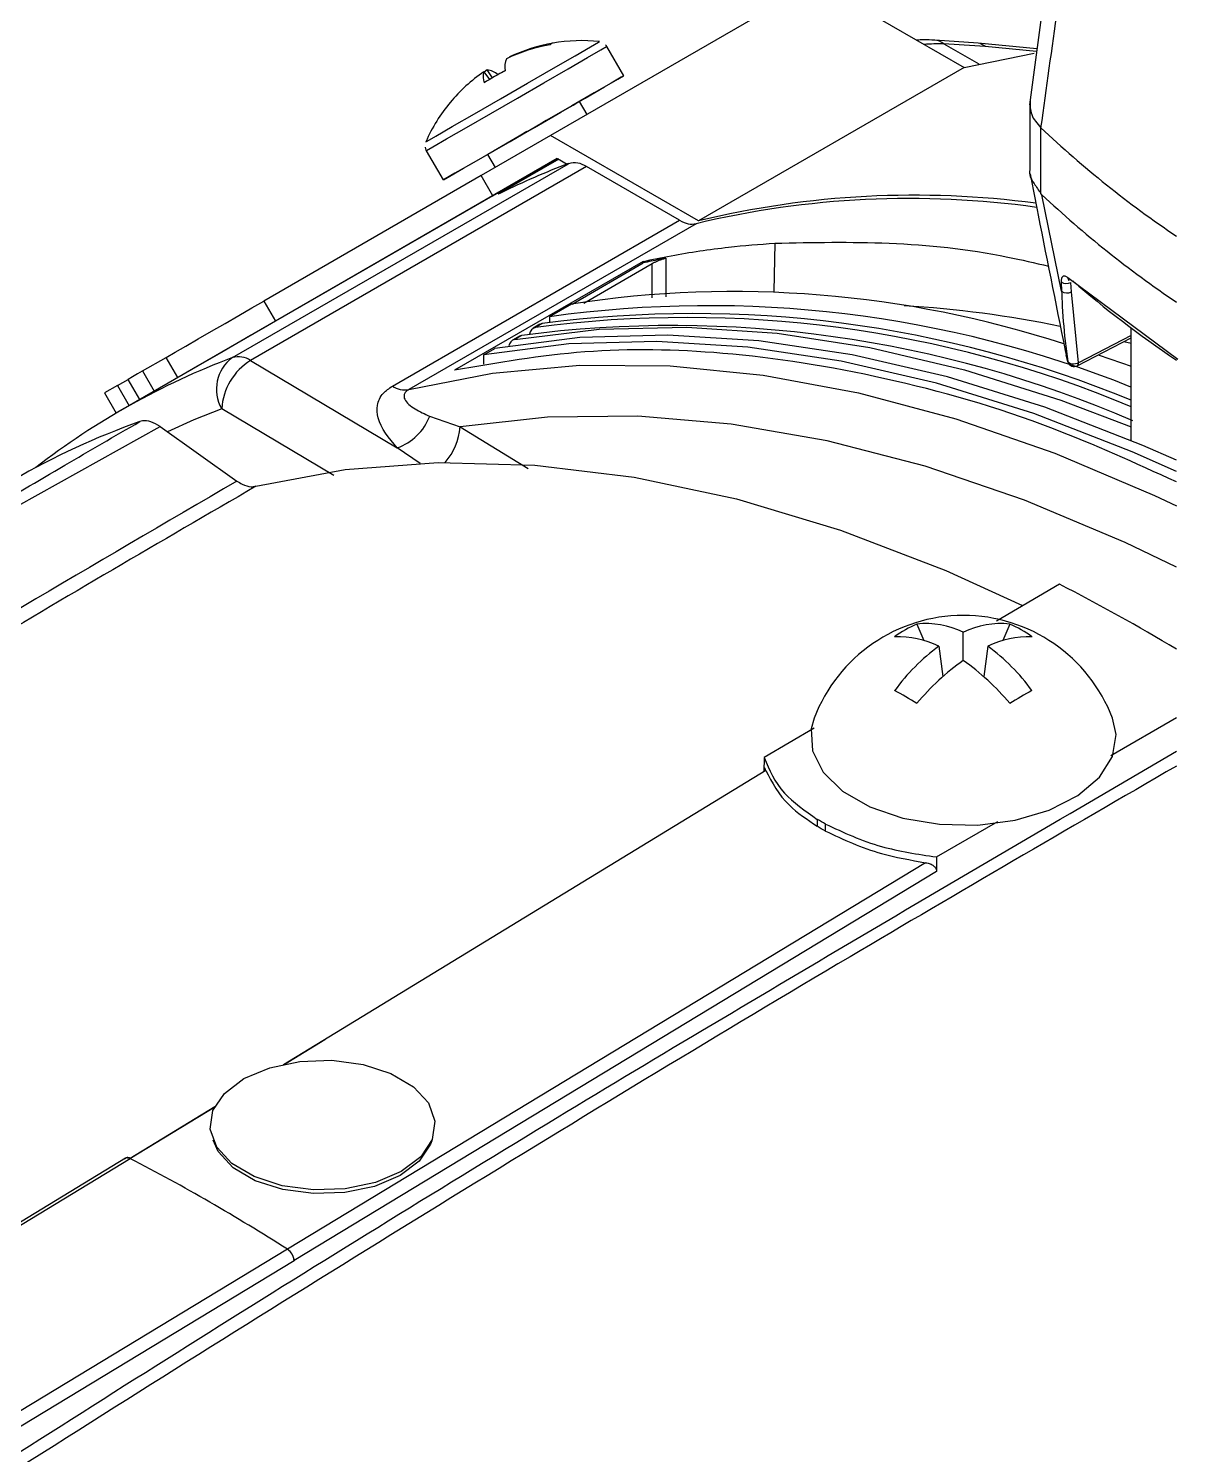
# Model space of a CAD drawing. Extents: x 17.3 to 113.1, y 4.8 to 84.5.
# Drawn here: x 24.846 to 26.62, y 12.55 to 14.753 of the extents above; entities that cross this region are included whole.
import ezdxf

# ---------------------------------------------------------------- set-up
doc = ezdxf.new("R2010")
doc.units = 0
doc.header["$MEASUREMENT"] = 0
doc.layers.add('OBJECT', color=7, linetype='CONTINUOUS')

msp = doc.modelspace()

# ---------------------------------------------------------------- linework, layer by layer
at = {"layer": 'OBJECT'}
for p, q in [((26.4365, 14.9601), (26.3924, 14.6352)), ((26.063, 14.8247), (25.6528, 14.588)), ((26.063, 14.8247), (26.2915, 14.6928)), ((25.7657, 14.6801), (25.7395, 14.7254)), ((26.3134, 14.7305), (26.2465, 14.7349)), ((26.2604, 14.7297), (26.3146, 14.6984)), ((26.4041, 14.7216), (26.3133, 14.7304)), ((26.4036, 14.7176), (26.3242, 14.7252)), ((25.5895, 14.7093), (25.5897, 14.7089)), ((26.2915, 14.6928), (26.3999, 14.7152)), ((25.5496, 14.6863), (25.5582, 14.6744)), ((25.5546, 14.6892), (25.5499, 14.6859)), ((25.5628, 14.6771), (25.5546, 14.6892)), ((26.2915, 14.6928), (25.8814, 14.456)), ((25.709, 14.6204), (25.6973, 14.6406)), ((26.3929, 14.6361), (26.3929, 14.5356)), ((25.6457, 14.6108), (25.6364, 14.6054)), ((25.6528, 14.588), (25.5454, 14.5259)), ((25.8814, 14.456), (25.6528, 14.588)), ((26.4103, 14.5998), (26.4104, 14.5997)), ((26.4103, 14.4981), (26.4103, 14.5998)), ((25.4607, 14.5644), (25.4868, 14.5191)), ((25.6628, 14.5521), (24.989, 14.1631)), ((25.1613, 14.2447), (25.6802, 14.5443)), ((25.5553, 14.5586), (25.5669, 14.5384)), ((25.5634, 14.4947), (25.6634, 14.5525)), ((25.6653, 14.5514), (25.5761, 14.4999)), ((25.6634, 14.5525), (25.6786, 14.5437)), ((25.7082, 14.5398), (25.1892, 14.2402)), ((25.5454, 14.5259), (25.2095, 14.332)), ((25.5634, 14.4947), (25.5454, 14.5259)), ((25.852, 14.4568), (25.7082, 14.5398)), ((26.4118, 14.4963), (26.4103, 14.4981)), ((25.5634, 14.4947), (25.2275, 14.3008)), ((26.4422, 14.3472), (26.4118, 14.4963)), ((25.4083, 14.2006), (25.852, 14.4568)), ((25.8776, 14.4516), (25.4338, 14.1954)), ((25.9993, 14.4215), (25.9976, 14.3467)), ((25.7956, 14.3932), (25.5044, 14.2251)), ((25.6862, 14.3275), (25.7956, 14.3909)), ((25.7041, 14.3289), (25.8095, 14.39)), ((25.7956, 14.3932), (25.7956, 14.3909)), ((25.8095, 14.3372), (25.8095, 14.39)), ((26.6218, 14.2418), (26.4517, 14.3681)), ((26.4415, 14.3616), (26.4422, 14.3472)), ((26.4574, 14.3464), (26.4566, 14.3609)), ((26.4684, 14.2367), (26.4574, 14.3464)), ((25.2095, 14.332), (25.2275, 14.3008)), ((25.6852, 14.3275), (25.6513, 14.3079)), ((25.6513, 14.3079), (25.6513, 14.2992)), ((25.6046, 14.2778), (25.594, 14.2717)), ((25.608, 14.279), (25.5975, 14.2729)), ((25.6363, 14.2961), (25.6258, 14.29)), ((25.6398, 14.2973), (25.6292, 14.2912)), ((26.5495, 14.2789), (26.4684, 14.2367)), ((26.5495, 14.1167), (26.5495, 14.2908)), ((25.5496, 14.2492), (25.5666, 14.259)), ((26.4663, 14.2322), (26.5495, 14.2754)), ((26.5386, 14.2698), (26.5495, 14.2669)), ((25.0224, 14.224), (25.0586, 14.2449)), ((25.0766, 14.2137), (25.0586, 14.2449)), ((25.1892, 14.2402), (25.4158, 14.1053)), ((25.5496, 14.2345), (25.5496, 14.2492)), ((26.452, 14.2386), (26.4494, 14.2485)), ((26.452, 14.2386), (26.4523, 14.2374)), ((24.9836, 14.2016), (24.9999, 14.211)), ((25.0179, 14.1798), (24.9999, 14.211)), ((25.0224, 14.224), (25.0404, 14.1928)), ((24.9836, 14.2016), (24.9638, 14.1901)), ((24.9638, 14.1901), (24.9818, 14.1589)), ((24.9836, 14.2016), (25.0016, 14.1704)), ((25.318, 14.0626), (25.1447, 14.1657)), ((25.4659, 14.1541), (25.5131, 14.1376)), ((24.4135, 13.7847), (25.0495, 14.1381)), ((25.0495, 14.1381), (25.1681, 14.054)), ((25.5131, 14.1376), (25.6181, 14.0734)), ((25.4512, 14.0812), (25.4158, 14.1053)), ((26.4391, 13.8946), (26.3416, 13.8373)), ((26.2187, 13.833), (26.2295, 13.8075)), ((26.2904, 13.7768), (26.2904, 13.8205)), ((26.3621, 13.833), (26.3513, 13.8075)), ((26.2525, 13.7987), (26.2586, 13.7517)), ((26.3283, 13.7987), (26.3222, 13.7517)), ((26.5182, 13.6297), (26.6197, 13.6888)), ((26.0601, 13.672), (25.9829, 13.6267)), ((25.9829, 13.6267), (25.9822, 13.6049)), ((25.9853, 13.6068), (25.24, 13.152)), ((26.0648, 13.5312), (26.0646, 13.5205)), ((26.249, 13.4731), (26.3435, 13.5281)), ((26.0773, 13.5131), (26.0776, 13.5239)), ((26.2322, 13.4643), (25.2463, 12.8669)), ((26.249, 13.4731), (26.2492, 13.4507)), ((26.2492, 13.4507), (25.2567, 12.8494)), ((25.24, 13.152), (25.3041, 13.1912)), ((25.0029, 13.0074), (25.1339, 13.0873)), ((25.1339, 13.0873), (25.003, 13.0074)), ((22.0085, 11.1818), (25.003, 13.0074)), ((24.9944, 13.006), (24.996, 13.0078)), ((25.2463, 12.8669), (22.2407, 11.0477)), ((25.2566, 12.8493), (22.251, 11.0301)), ((25.2567, 12.8494), (25.2566, 12.8493))]:
    msp.add_line(p, q, dxfattribs=at)
at = {"layer": 'OBJECT', "flags": 128}
for points in [[(25.4599, 14.578), (25.462, 14.5792), (25.4756, 14.587), (25.5009, 14.6016), (25.5353, 14.6215), (25.5754, 14.6446), (25.6173, 14.6689), (25.657, 14.6918), (25.6905, 14.7111), (25.7146, 14.725), (25.7269, 14.7321), (25.7282, 14.7328)], [(25.4607, 14.5644), (25.4612, 14.5647), (25.4708, 14.5703), (25.492, 14.5825), (25.5227, 14.6002), (25.5603, 14.622), (25.6015, 14.6457), (25.6425, 14.6694), (25.6798, 14.6909), (25.71, 14.7084), (25.7304, 14.7201), (25.7392, 14.7253), (25.7395, 14.7254)], [(25.6162, 14.5938), (25.6041, 14.5868), (25.5645, 14.5639), (25.5304, 14.5443), (25.5048, 14.5295), (25.49, 14.5209), (25.4873, 14.5194), (25.497, 14.525), (25.5181, 14.5372), (25.5489, 14.5549), (25.5865, 14.5767), (25.6277, 14.6004), (25.6687, 14.6241), (25.706, 14.6456), (25.7361, 14.663), (25.7566, 14.6748), (25.7654, 14.6799), (25.7619, 14.6779), (25.7463, 14.6689), (25.7201, 14.6538), (25.6855, 14.6338), (25.6457, 14.6108), (25.6457, 14.6108)], [(25.5771, 14.6851), (25.5796, 14.6867), (25.5825, 14.6885)], [(25.5553, 14.5586), (25.5575, 14.5599), (25.5696, 14.5669), (25.5902, 14.5788), (25.6164, 14.5939), (25.644, 14.6099), (25.669, 14.6243), (25.6875, 14.6349), (25.6966, 14.6402), (25.6973, 14.6406)], [(25.8309, 14.3984), (25.8309, 14.3732), (25.8309, 14.3388)], [(25.0586, 14.2449), (25.0725, 14.2529), (25.0893, 14.2626), (25.1082, 14.2735), (25.1287, 14.2854), (25.1499, 14.2976), (25.1709, 14.3097), (25.1911, 14.3214), (25.2095, 14.332)], [(25.2275, 14.3008), (25.2091, 14.2902), (25.1889, 14.2786), (25.1679, 14.2664), (25.1467, 14.2542), (25.1262, 14.2424), (25.1073, 14.2314), (25.0912, 14.2221)], [(26.6197, 14.0861), (26.5679, 14.1089), (26.4161, 14.1681), (26.2662, 14.2149), (26.1188, 14.2492), (25.9746, 14.2708), (25.8341, 14.2796), (25.6979, 14.2757), (25.5666, 14.259)], [(25.5975, 14.2729), (25.728, 14.2886), (25.8634, 14.2917), (26.0029, 14.2822), (26.1461, 14.2602), (26.2924, 14.2258), (26.4411, 14.179), (26.5495, 14.1378)], [(25.6046, 14.2778), (25.6059, 14.2784), (25.608, 14.279)], [(25.6363, 14.2961), (25.6376, 14.2967), (25.6398, 14.2973)], [(26.6197, 14.0686), (26.551, 14.0991), (26.3991, 14.1583), (26.2492, 14.2051), (26.1018, 14.2394), (25.9576, 14.261), (25.8171, 14.2698), (25.6809, 14.2659), (25.5496, 14.2492)], [(26.4684, 14.2367), (26.4662, 14.2356), (26.4638, 14.2348), (26.4613, 14.2344), (26.4587, 14.2344), (26.4564, 14.2349), (26.4544, 14.2359), (26.4529, 14.2371), (26.452, 14.2386)], [(26.4986, 14.249), (26.5348, 14.2366), (26.5495, 14.2314)], [(25.0224, 14.224), (25.0215, 14.2235), (25.0144, 14.2194), (25.0068, 14.215), (24.9999, 14.211)], [(25.4338, 14.1954), (25.5632, 14.2206), (25.6979, 14.2328), (25.8375, 14.2318), (25.9812, 14.2177), (26.1286, 14.1904), (26.2789, 14.1502), (26.4316, 14.0972), (26.5859, 14.0316), (26.6197, 14.0156)], [(25.1447, 14.1657), (25.1014, 14.1484), (25.0607, 14.1302)], [(26.6197, 13.9208), (26.5403, 13.9589), (26.3849, 14.0244), (26.2312, 14.0768), (26.08, 14.116), (25.9319, 14.1418), (25.7876, 14.154), (25.6478, 14.1526), (25.5131, 14.1376)], [(25.1975, 14.0458), (25.3353, 14.0716), (25.4792, 14.0826), (25.6284, 14.0786), (25.7821, 14.0599), (25.9398, 14.0263), (26.1005, 13.9781), (26.2635, 13.9155), (26.3819, 13.8617)], [(26.0599, 13.6874), (26.0554, 13.671), (26.0573, 13.6369), (26.0738, 13.6041), (26.1039, 13.5747), (26.1457, 13.5505), (26.1967, 13.5331), (26.2535, 13.5236), (26.3126, 13.5225), (26.3703, 13.53), (26.423, 13.5455), (26.4674, 13.5681), (26.5007, 13.5963), (26.5207, 13.6285), (26.5263, 13.6625), (26.5209, 13.6874)], [(25.2653, 13.1572), (25.3147, 13.1589), (25.363, 13.1526), (25.4061, 13.1386), (25.4407, 13.1182), (25.464, 13.093), (25.474, 13.065), (25.4699, 13.0365), (25.4521, 13.0099), (25.422, 12.9872), (25.3821, 12.9703), (25.3356, 12.9606), (25.2862, 12.9589), (25.2379, 12.9652), (25.1948, 12.9792), (25.1602, 12.9996), (25.1369, 13.0248), (25.1269, 13.0528), (25.131, 13.0813), (25.1488, 13.1079), (25.1788, 13.1306), (25.2188, 13.1475), (25.2653, 13.1572)], [(25.4691, 13.0346), (25.4673, 13.0293), (25.4498, 13.0031), (25.4202, 12.9808), (25.3808, 12.9641), (25.335, 12.9546), (25.2864, 12.9529), (25.2389, 12.9592), (25.1964, 12.9729), (25.1623, 12.993), (25.1394, 13.0178), (25.1314, 13.0357)], [(24.996, 13.0078), (23.5104, 12.1021), (22.0015, 11.1822)]]:
    msp.add_lwpolyline(points, dxfattribs=at)
at = {"layer": 'OBJECT'}
for centre, radius, start, end in [((25.6968, 14.4714), 0.2605, 99.8799, 115.5138), ((25.7, 14.4778), 0.2565, 99.7351, 115.5302), ((25.6573, 14.7243), 0.00636, 95.3664, 144.5795), ((25.7, 14.472), 0.2624, 83.8332, 99.6554), ((26.2448, 14.7105), 0.0246, 50.8912, 86.6944), ((26.3112, 14.712), 0.0185, 45.2176, 83.4247), ((25.6154, 14.6938), 0.0334, 157.5775, 190.1272), ((25.6949, 14.4748), 0.2566, 124.4718, 140.2652), ((25.5748, 14.6781), 0.0264, 161.8774, 200.0249), ((25.7223, 14.4082), 0.3126, 116.5455, 123.4559), ((25.5501, 14.6561), 0.0334, 49.8721, 82.3912), ((25.7, 14.472), 0.2624, 140.3454, 156.1668), ((25.5007, 14.6372), 0.00352, 127.9805, 152.2259), ((27.5409, 15.7998), 1.6488, 226.7116, 236.0319), ((26.0998, 13.4351), 1.186, 110.7221, 116.196), ((25.6894, 14.5123), 0.0333, 55.7057, 105.9846), ((26.2071, 13.0764), 1.4141, 82.02, 103.4748), ((26.2143, 13.0771), 1.4185, 82.3804, 103.5725), ((27.5514, 15.711), 1.6656, 226.8257, 235.9866), ((26.4573, 14.3682), 0.00558, 181.4905, 228.8822), ((25.936, 12.6998), 1.6469, 71.9645, 98.7588), ((26.4497, 14.3731), 0.014, 234.5018, 299.6947), ((26.4504, 14.3586), 0.014, 234.4997, 299.6944), ((25.8961, 12.5636), 1.7613, 68.2261, 97.9894), ((26.1013, 12.6569), 1.6706, 78.2944, 86.6561), ((25.8624, 12.5247), 1.7819, 67.3206, 97.5202), ((25.8731, 12.5353), 1.7774, 67.6319, 97.5431), ((25.841, 12.5021), 1.7921, 66.6194, 97.4685), ((25.6321, 14.2794), 0.0122, 103.5818, 172.4129), ((25.6003, 14.261), 0.0122, 103.5818, 172.4129), ((25.5767, 13.1452), 1.1754, 110.6958, 127.7155), ((25.197, 14.196), 0.0605, 126.2556, 210.0043), ((25.2387, 14.1601), 0.0942, 121.6872, 176.5568), ((25.1704, 14.2127), 0.0333, 55.7057, 105.9846), ((26.4617, 14.241), 0.01, 201.2354, 297.4651), ((26.4638, 14.2361), 0.00465, 302.8167, 8.3761), ((25.4276, 14.2299), 0.0351, 236.5794, 280.1824), ((25.4122, 13.0351), 1.1785, 109.5397, 119.9741), ((25.3883, 14.1837), 0.0831, 289.3404, 339.1519), ((25.4196, 14.145), 0.0938, 318.4026, 355.465), ((24.9998, 11.0952), 3.1477, 59.0284, 62.7905), ((26.2904, 13.5997), 0.2466, 20.836, 159.164), ((26.2833, 13.6814), 0.1648, 113.0749, 126.9197), ((26.232, 13.6976), 0.1361, 64.606, 95.6229), ((26.3488, 13.6976), 0.1361, 84.3772, 115.394), ((26.2975, 13.6814), 0.1648, 53.0804, 66.9249), ((26.1905, 13.6748), 0.1385, 63.4129, 92.5896), ((26.4375, 13.5456), 0.3134, 126.163, 143.8844), ((26.3903, 13.6748), 0.1385, 87.4104, 116.5871), ((26.1433, 13.5456), 0.3134, 36.1156, 53.837), ((26.5075, 13.47), 0.3759, 125.2848, 140.2139), ((26.0732, 13.47), 0.3759, 39.7862, 54.715), ((25.56, 12.6092), 1.2832, 59.1159, 60.8895), ((27.0206, 12.6095), 1.2829, 119.1103, 120.8843), ((24.4603, 10.737), 3.2221, 59.872, 60.1333), ((24.4582, 10.7232), 3.2257, 59.8721, 60.1333), ((24.9993, 13.0025), 0.0061, 52.8561, 143.6481), ((23.5381, 10.189), 3.1763, 57.4681, 62.5373), ((25.2326, 12.8469), 0.0242, 6.0327, 55.7855)]:
    msp.add_arc(centre, radius, start, end, dxfattribs=at)
msp.add_ellipse((28.3253, 14.9061), major_axis=(2.2222, -0.1551), ratio=0.524922, start_param=3.753416, end_param=3.874844, dxfattribs=at)
for points, knots in [([(26.4104, 14.5997), (26.4189, 14.661), (26.4336, 14.7665), (26.4484, 14.8721), (26.4547, 14.9163)], [0, 0, 0, 0, 0.581449, 1, 1, 1, 1]), ([(25.7394, 14.7253), (25.7391, 14.7259), (25.7387, 14.7269), (25.7379, 14.7276), (25.7377, 14.7278)], [0, 0, 0, 0, 0.666989, 1, 1, 1, 1]), ([(26.2462, 14.7349), (26.2406, 14.7353), (26.2312, 14.736), (26.2218, 14.7354), (26.2181, 14.7352)], [0, 0, 0, 0, 0.595875, 1, 1, 1, 1]), ([(26.2604, 14.7297), (26.2604, 14.7297), (26.25, 14.7297), (26.2398, 14.7291), (26.2296, 14.7285)], [0, 0, 0, 0, 0.000067, 1, 1, 1, 1]), ([(26.3242, 14.7252), (26.3026, 14.7268), (26.281, 14.7283), (26.2604, 14.7297), (26.2604, 14.7297)], [0, 0, 0, 0, 0.99997, 1, 1, 1, 1]), ([(26.3938, 14.6416), (26.3936, 14.6343), (26.3931, 14.6193), (26.4045, 14.6064), (26.4103, 14.5998)], [0, 0, 0, 0, 0.4915104, 1, 1, 1, 1]), ([(25.459, 14.5697), (25.4592, 14.5681), (25.4595, 14.5661), (25.4607, 14.5646), (25.461, 14.5643)], [0, 0, 0, 0, 0.774708, 1, 1, 1, 1]), ([(26.3932, 14.5356), (26.3931, 14.5353), (26.391, 14.5281), (26.3971, 14.5169), (26.4066, 14.5034), (26.4103, 14.4981)], [0, 0, 0, 0, 0.027792, 0.619444, 1, 1, 1, 1]), ([(26.3936, 14.5285), (26.3977, 14.5073), (26.4164, 14.4115), (26.4357, 14.3161), (26.4507, 14.2418)], [0, 0, 0, 0, 0.22164, 1, 1, 1, 1]), ([(25.5763, 14.4992), (25.5749, 14.4985), (25.5724, 14.4974), (25.5716, 14.4971), (25.5723, 14.4977), (25.5739, 14.4987), (25.5754, 14.4995), (25.5761, 14.4999)], [0, 0, 0, 0, 0.339781, 0.576507, 0.754012, 0.897194, 1, 1, 1, 1]), ([(25.852, 14.4568), (25.8566, 14.4546), (25.8658, 14.4502), (25.8736, 14.4511), (25.8776, 14.4516)], [0, 0, 0, 0, 0.5, 1, 1, 1, 1]), ([(25.7956, 14.3932), (25.81, 14.3963), (25.8389, 14.4024), (25.883, 14.4096), (25.9362, 14.4168), (25.9754, 14.4197), (25.9993, 14.4215)], [0, 0, 0, 0, 0.218765, 0.43753, 0.656295, 1, 1, 1, 1]), ([(25.9993, 14.4215), (26.0577, 14.4227), (26.1746, 14.425), (26.3168, 14.4108), (26.4009, 14.3909), (26.4219, 14.3859)], [0, 0, 0, 0, 0.428824, 0.857649, 1, 1, 1, 1]), ([(25.8309, 14.3984), (25.8274, 14.3977), (25.8155, 14.3953), (25.8038, 14.3927), (25.7956, 14.3909)], [0, 0, 0, 0, 0.298618, 1, 1, 1, 1]), ([(25.8095, 14.39), (25.8107, 14.3906), (25.813, 14.3919), (25.8173, 14.3938), (25.8218, 14.3957), (25.8268, 14.3974), (25.8295, 14.398), (25.8309, 14.3984)], [0, 0, 0, 0, 0.172836, 0.345191, 0.529672, 0.742964, 1, 1, 1, 1]), ([(26.4517, 14.3681), (26.4504, 14.369), (26.4479, 14.3708), (26.4447, 14.3708), (26.4425, 14.3688), (26.4415, 14.3654), (26.4415, 14.3626), (26.4415, 14.3616)], [0, 0, 0, 0, 0.2190626, 0.4380204, 0.6592172, 0.8799982, 1, 1, 1, 1]), ([(26.4422, 14.3472), (26.4424, 14.342), (26.4435, 14.3159), (26.4462, 14.2794), (26.4505, 14.2492), (26.452, 14.2386)], [0, 0, 0, 0, 0.139683, 0.698663, 1, 1, 1, 1]), ([(26.453, 14.3645), (26.453, 14.3645), (26.453, 14.3645), (26.4534, 14.3641), (26.4536, 14.364)], [0, 0, 0, 0, 0.6294569, 1, 1, 1, 1]), ([(26.6197, 14.0527), (26.5561, 14.0816), (26.4037, 14.1508), (26.1682, 14.2176), (25.9262, 14.2561), (25.7034, 14.2598), (25.5707, 14.2367), (25.5044, 14.2251)], [0, 0, 0, 0, 0.159767, 0.382778, 0.60508, 0.80254, 1, 1, 1, 1]), ([(25.4158, 14.1053), (25.4032, 14.1203), (25.3856, 14.1413), (25.3838, 14.171), (25.3911, 14.1886), (25.4033, 14.1971), (25.4083, 14.2006)], [0, 0, 0, 0, 0.484963, 0.675899, 0.868393, 1, 1, 1, 1]), ([(25.4338, 14.1954), (25.4321, 14.1942), (25.4283, 14.1916), (25.4257, 14.1863), (25.4276, 14.1765), (25.4419, 14.1653), (25.4581, 14.1577), (25.4659, 14.1541)], [0, 0, 0, 0, 0.064307, 0.144323, 0.280228, 0.653315, 1, 1, 1, 1]), ([(24.4135, 13.7847), (24.4542, 13.8097), (24.5343, 13.8589), (24.6556, 13.9322), (24.7776, 14.0051), (24.8985, 14.0764), (24.9793, 14.1233), (25.018, 14.1457)], [0, 0, 0, 0, 0.206023, 0.404822, 0.608638, 0.812834, 1, 1, 1, 1]), ([(25.0495, 14.1381), (25.0447, 14.141), (25.0351, 14.1467), (25.0245, 14.1476), (25.0193, 14.1461), (25.018, 14.1457)], [0, 0, 0, 0, 0.425021, 0.850044, 1, 1, 1, 1]), ([(25.1681, 14.054), (24.9471, 13.9247), (24.5051, 13.666), (24.0725, 13.3916), (23.8563, 13.2543)], [0, 0, 0, 0, 0.499998, 1, 1, 1, 1]), ([(25.1975, 14.0458), (25.1237, 14.003), (24.9761, 13.9173), (24.7559, 13.7867), (24.5276, 13.6491), (24.3005, 13.5095), (24.0832, 13.3738), (23.948, 13.2876), (23.8848, 13.2473)], [0, 0, 0, 0, 0.166677, 0.333344, 0.500001, 0.687097, 0.853763, 1, 1, 1, 1]), ([(25.1681, 14.054), (25.1708, 14.0523), (25.1783, 14.0475), (25.1886, 14.0445), (25.1951, 14.0455), (25.1975, 14.0458)], [0, 0, 0, 0, 0.263886, 0.723096, 1, 1, 1, 1]), ([(22.5404, 11.0069), (22.886, 11.25), (23.5773, 11.7363), (24.6189, 12.4219), (25.6332, 13.0599), (26.3007, 13.45), (26.6197, 13.6364)], [0, 0, 0, 0, 0.255394, 0.510845, 0.766264, 1, 1, 1, 1]), ([(25.9829, 13.6267), (25.9907, 13.6078), (26.005, 13.573), (26.046, 13.5444), (26.0648, 13.5312)], [0, 0, 0, 0, 0.54186, 1, 1, 1, 1]), ([(26.6197, 13.6136), (26.4516, 13.516), (26.0839, 13.3026), (25.5186, 12.9602), (24.9185, 12.5862), (24.3141, 12.1971), (23.7116, 11.7968), (23.1235, 11.395), (22.7398, 11.1233), (22.5515, 10.9901)], [0, 0, 0, 0, 0.123528, 0.270146, 0.415672, 0.565188, 0.715491, 0.860428, 1, 1, 1, 1]), ([(25.9853, 13.6068), (25.9851, 13.6075), (25.9846, 13.6087), (25.984, 13.6097), (25.9835, 13.6102), (25.983, 13.6102), (25.9826, 13.6093), (25.9823, 13.6074), (25.9822, 13.6059), (25.9822, 13.6049)], [0, 0, 0, 0, 0.152075, 0.292239, 0.422142, 0.539512, 0.75246, 0.836113, 1, 1, 1, 1]), ([(25.9853, 13.6068), (25.9949, 13.5882), (26.0111, 13.5568), (26.0491, 13.531), (26.0646, 13.5205)], [0, 0, 0, 0, 0.593401, 1, 1, 1, 1]), ([(26.0773, 13.5131), (26.105, 13.5002), (26.1516, 13.4784), (26.2089, 13.4684), (26.2322, 13.4643)], [0, 0, 0, 0, 0.593383, 1, 1, 1, 1]), ([(26.0776, 13.5239), (26.1052, 13.511), (26.1563, 13.4871), (26.2199, 13.4775), (26.249, 13.4731)], [0, 0, 0, 0, 0.541514, 1, 1, 1, 1]), ([(26.2322, 13.4643), (26.2335, 13.4641), (26.2358, 13.4637), (26.2391, 13.4625), (26.242, 13.4611), (26.245, 13.459), (26.2473, 13.4566), (26.2489, 13.4536), (26.2491, 13.4518), (26.2492, 13.4507)], [0, 0, 0, 0, 0.152075, 0.292239, 0.422142, 0.539512, 0.75246, 0.836113, 1, 1, 1, 1]), ([(24.996, 13.0078), (24.996, 13.0078), (24.9967, 13.0086), (24.9991, 13.0088), (25.0017, 13.0078), (25.003, 13.0074)], [0, 0, 0, 0, 0.000863, 0.500432, 1, 1, 1, 1]), ([(25.2566, 12.8493), (25.2564, 12.8505), (25.2562, 12.8525), (25.2551, 12.8559), (25.2532, 12.8598), (25.2501, 12.864), (25.2475, 12.866), (25.2463, 12.8669)], [0, 0, 0, 0, 0.179539, 0.32298, 0.500796, 0.759303, 1, 1, 1, 1])]:
    msp.add_open_spline(points, degree=3, knots=knots, dxfattribs=at)

doc.saveas('drawing.dxf')
